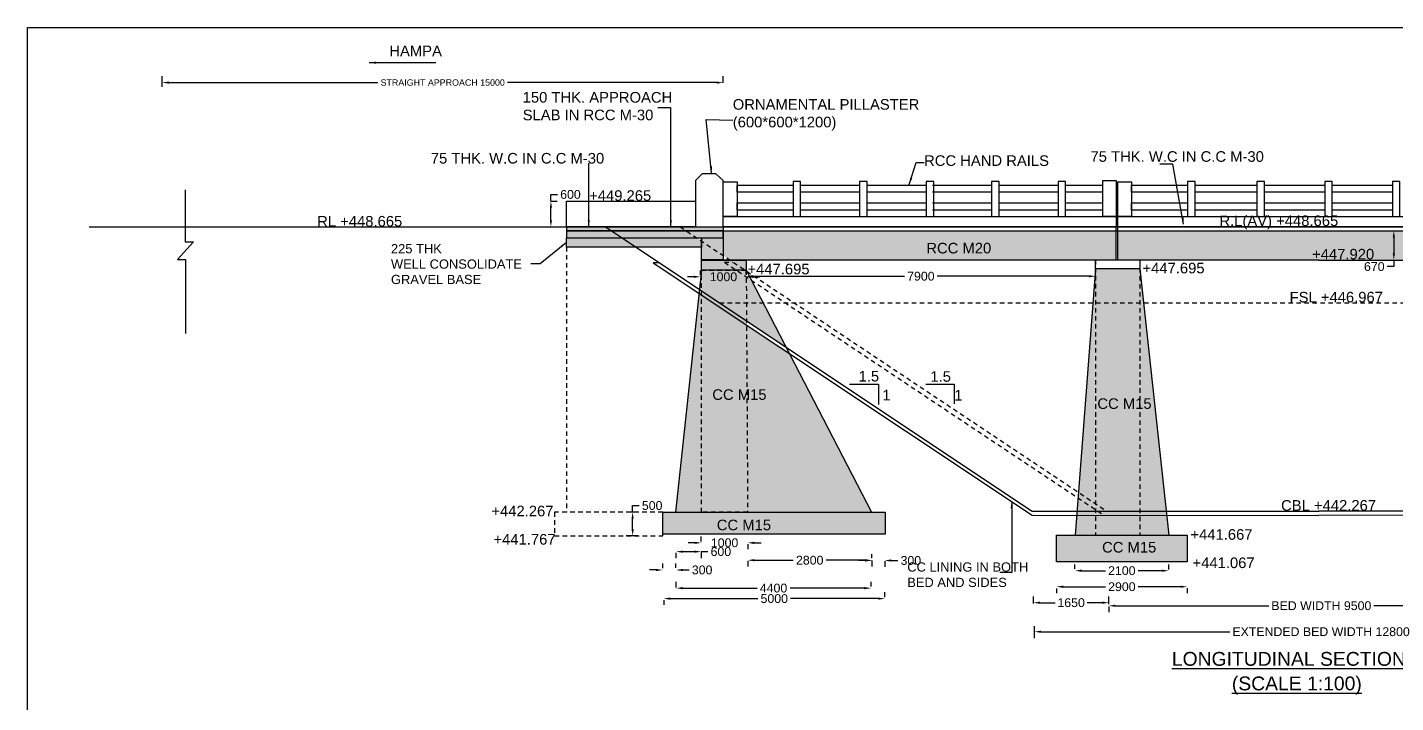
# Model space of a CAD drawing. Header units: inches. Extents: x 326 to 450, y 282 to 479.
# Drawn here: x 325.6 to 364.37, y 337.73 to 356.85 of the extents above; entities that cross this region are included whole.
import ezdxf

# ---------------------------------------------------------------- set-up
doc = ezdxf.new("R2010")
doc.units = ezdxf.units.IN
doc.header["$MEASUREMENT"] = 0
doc.linetypes.add('HIDDEN', pattern=[9.525, 6.35, -3.175])
for name, color, linetype in [('DIMENSION', 7, 'Continuous'), ('DRAWING', 7, 'Continuous'), ('HATCH', 7, 'Continuous'), ('TEXT', 7, 'Continuous')]:
    doc.layers.add(name, color=color, linetype=linetype)
doc.styles.get("Standard").update_dxf_attribs({"font": 'arial.ttf'})
doc.dimstyles.get("Standard").update_dxf_attribs({"dimtxt": 0.18, "dimasz": 0.1875, "dimexe": 0.18, "dimexo": 0.0625, "dimgap": 0.09, "dimtad": 0, "dimtih": 1, "dimtoh": 1, "dimdec": 4, "dimzin": 0, "dimdsep": 46, "dimtxsty": 'Standard', "dimcen": 0.09, "dimadec": 0, "dimazin": 0, "dimtfac": 1, "dimtdec": 4, "dimtofl": 0, "dimtmove": 0, "dimatfit": 3, "dimfxl": 1, "dimtolj": 1, "dimtzin": 0, "dimarcsym": 0})

# ---------------------------------------------------------------- blocks, each defined once
blk = doc.blocks.new('*D93')
at = {"layer": 'Defpoints', "color": 0, "ltscale": 0.02, "transparency": 16777216}
for p in [(329.417, 355.287), (345.314, 355.221), (329.417, 355.107)]:
    blk.add_point(p, dxfattribs=at)
at = {"layer": 'DIMENSION', "color": 0, "lineweight": -2, "ltscale": 0.02, "transparency": 16777216}
for p, q in [((329.417, 355.17), (329.417, 355.467)), ((329.605, 355.287), (335.526, 355.287)), ((345.126, 355.287), (339.204, 355.287)), ((345.314, 355.284), (345.314, 355.467))]:
    blk.add_line(p, q, dxfattribs=at)
at = {"layer": 'DIMENSION', "color": 0, "ltscale": 0.02, "transparency": 16777216}
for points in [[(329.605, 355.318), (329.605, 355.255), (329.417, 355.287)], [(345.126, 355.318), (345.126, 355.255), (345.314, 355.287)]]:
    blk.add_solid(points, dxfattribs=at)
at = {"layer": 'DIMENSION', "color": 0, "ltscale": 0.02, "transparency": 16777216, "insert": (337.365, 355.287), "char_height": 0.18, "attachment_point": 5}
blk.add_mtext('\\A1;STRAIGHT APPROACH 15000', dxfattribs=at)
blk = doc.blocks.new('*D95')
at = {"layer": 'Defpoints', "color": 0, "ltscale": 0.02, "transparency": 16777216}
for p in [(340.37, 351.931), (340.431, 351.931), (340.362, 351.202)]:
    blk.add_point(p, dxfattribs=at)
at = {"layer": 'DIMENSION', "color": 0, "lineweight": -2, "ltscale": 0.02, "transparency": 16777216}
for p, q in [((340.431, 351.931), (340.431, 352.119)), ((340.431, 352.119), (340.618, 352.119)), ((340.431, 351.389), (340.431, 351.744)), ((340.433, 351.931), (340.611, 351.931)), ((340.424, 351.202), (340.611, 351.202))]:
    blk.add_line(p, q, dxfattribs=at)
at = {"layer": 'DIMENSION', "color": 0, "ltscale": 0.02, "transparency": 16777216}
for points in [[(340.4, 351.744), (340.462, 351.744), (340.431, 351.931)], [(340.4, 351.389), (340.462, 351.389), (340.431, 351.202)]]:
    blk.add_solid(points, dxfattribs=at)
at = {"layer": 'DIMENSION', "color": 0, "ltscale": 0.02, "transparency": 16777216, "insert": (340.985, 352.119), "char_height": 0.25, "attachment_point": 5}
blk.add_mtext('\\A1;600', dxfattribs=at)
blk = doc.blocks.new('*D96')
at = {"layer": 'Defpoints', "color": 0, "ltscale": 0.02, "transparency": 16777216}
for p in [(344.673, 349.785), (345.966, 349.787), (345.966, 349.787)]:
    blk.add_point(p, dxfattribs=at)
at = {"layer": 'DIMENSION', "color": 0, "lineweight": -2, "ltscale": 0.02, "transparency": 16777216}
for p, q in [((344.486, 349.787), (344.298, 349.787)), ((344.673, 349.847), (344.673, 349.967)), ((345.966, 349.85), (345.966, 349.967)), ((346.153, 349.787), (346.341, 349.787))]:
    blk.add_line(p, q, dxfattribs=at)
at = {"layer": 'DIMENSION', "color": 0, "ltscale": 0.02, "transparency": 16777216}
for points in [[(344.486, 349.818), (344.486, 349.756), (344.673, 349.787)], [(346.153, 349.818), (346.153, 349.756), (345.966, 349.787)]]:
    blk.add_solid(points, dxfattribs=at)
at = {"layer": 'DIMENSION', "color": 0, "ltscale": 0.02, "transparency": 16777216, "insert": (345.32, 349.787), "char_height": 0.25, "attachment_point": 5}
blk.add_mtext('\\A1;1000', dxfattribs=at)
blk = doc.blocks.new('*D97')
at = {"layer": 'Defpoints', "color": 0, "ltscale": 0.02, "transparency": 16777216}
for p in [(345.966, 349.787), (355.863, 349.803), (355.863, 349.787)]:
    blk.add_point(p, dxfattribs=at)
at = {"layer": 'DIMENSION', "color": 0, "lineweight": -2, "ltscale": 0.02, "transparency": 16777216}
for p, q in [((345.966, 349.85), (345.966, 349.983)), ((346.153, 349.803), (350.452, 349.803)), ((355.675, 349.803), (351.376, 349.803)), ((355.863, 349.85), (355.863, 349.983))]:
    blk.add_line(p, q, dxfattribs=at)
at = {"layer": 'DIMENSION', "color": 0, "ltscale": 0.02, "transparency": 16777216}
for points in [[(346.153, 349.834), (346.153, 349.772), (345.966, 349.803)], [(355.675, 349.834), (355.675, 349.772), (355.863, 349.803)]]:
    blk.add_solid(points, dxfattribs=at)
at = {"layer": 'DIMENSION', "color": 0, "ltscale": 0.02, "transparency": 16777216, "insert": (350.914, 349.803), "char_height": 0.25, "attachment_point": 5}
blk.add_mtext('\\A1;7900', dxfattribs=at)
blk = doc.blocks.new('*D98')
at = {"layer": 'Defpoints', "color": 0, "ltscale": 0.02, "transparency": 16777216}
for p in [(364.295, 351.092), (364.295, 350.262), (364.315, 350.262)]:
    blk.add_point(p, dxfattribs=at)
at = {"layer": 'DIMENSION', "color": 0, "lineweight": -2, "ltscale": 0.02, "transparency": 16777216}
for p, q in [((364.315, 350.904), (364.315, 350.45)), ((364.357, 351.092), (364.495, 351.092)), ((364.315, 350.262), (364.315, 350.075)), ((364.357, 350.262), (364.495, 350.262)), ((364.315, 350.075), (364.127, 350.075))]:
    blk.add_line(p, q, dxfattribs=at)
at = {"layer": 'DIMENSION', "color": 0, "ltscale": 0.02, "transparency": 16777216}
for points in [[(364.284, 350.904), (364.346, 350.904), (364.315, 351.092)], [(364.284, 350.45), (364.346, 350.45), (364.315, 350.262)]]:
    blk.add_solid(points, dxfattribs=at)
at = {"layer": 'DIMENSION', "color": 0, "ltscale": 0.02, "transparency": 16777216, "insert": (363.761, 350.075), "char_height": 0.25, "attachment_point": 5}
blk.add_mtext('\\A1;670', dxfattribs=at)
blk = doc.blocks.new('*D103')
at = {"layer": 'Defpoints', "color": 0, "ltscale": 0.02, "transparency": 16777216}
for p in [(342.747, 343.122), (342.958, 343.122), (342.958, 342.456)]:
    blk.add_point(p, dxfattribs=at)
at = {"layer": 'DIMENSION', "color": 0, "lineweight": -2, "ltscale": 0.02, "transparency": 16777216}
for p, q in [((342.895, 343.122), (342.567, 343.122)), ((342.747, 343.122), (342.747, 343.309)), ((342.747, 343.309), (342.934, 343.309)), ((342.747, 342.644), (342.747, 342.934)), ((342.895, 342.456), (342.567, 342.456))]:
    blk.add_line(p, q, dxfattribs=at)
at = {"layer": 'DIMENSION', "color": 0, "ltscale": 0.02, "transparency": 16777216}
for points in [[(342.715, 342.934), (342.778, 342.934), (342.747, 343.122)], [(342.715, 342.644), (342.778, 342.644), (342.747, 342.456)]]:
    blk.add_solid(points, dxfattribs=at)
at = {"layer": 'DIMENSION', "color": 0, "ltscale": 0.02, "transparency": 16777216, "insert": (343.3, 343.309), "char_height": 0.25, "attachment_point": 5}
blk.add_mtext('\\A1;500', dxfattribs=at)
blk = doc.blocks.new('*D104')
at = {"layer": 'Defpoints', "color": 0, "ltscale": 0.02, "transparency": 16777216}
for p in [(344.693, 342.23), (346.01, 342.277), (346.01, 342.254)]:
    blk.add_point(p, dxfattribs=at)
at = {"layer": 'DIMENSION', "color": 0, "lineweight": -2, "ltscale": 0.02, "transparency": 16777216}
for p, q in [((344.693, 342.293), (344.693, 342.434)), ((344.506, 342.254), (344.318, 342.254)), ((346.01, 342.214), (346.01, 342.074)), ((346.197, 342.254), (346.385, 342.254))]:
    blk.add_line(p, q, dxfattribs=at)
at = {"layer": 'DIMENSION', "color": 0, "ltscale": 0.02, "transparency": 16777216}
for points in [[(344.506, 342.285), (344.506, 342.222), (344.693, 342.254)], [(346.197, 342.285), (346.197, 342.222), (346.01, 342.254)]]:
    blk.add_solid(points, dxfattribs=at)
at = {"layer": 'DIMENSION', "color": 0, "ltscale": 0.02, "transparency": 16777216, "insert": (345.352, 342.254), "char_height": 0.25, "attachment_point": 5}
blk.add_mtext('\\A1;1000', dxfattribs=at)
blk = doc.blocks.new('*D105')
at = {"layer": 'Defpoints', "color": 0, "ltscale": 0.02, "transparency": 16777216}
for p in [(343.974, 342.035), (344.693, 342.043), (344.693, 342.004)]:
    blk.add_point(p, dxfattribs=at)
at = {"layer": 'DIMENSION', "color": 0, "lineweight": -2, "ltscale": 0.02, "transparency": 16777216}
for p, q in [((343.974, 341.973), (343.974, 341.824)), ((344.162, 342.004), (344.506, 342.004)), ((344.693, 342.004), (344.881, 342.004)), ((344.693, 341.98), (344.693, 341.824))]:
    blk.add_line(p, q, dxfattribs=at)
at = {"layer": 'DIMENSION', "color": 0, "ltscale": 0.02, "transparency": 16777216}
for points in [[(344.162, 342.035), (344.162, 341.973), (343.974, 342.004)], [(344.506, 342.035), (344.506, 341.973), (344.693, 342.004)]]:
    blk.add_solid(points, dxfattribs=at)
at = {"layer": 'DIMENSION', "color": 0, "ltscale": 0.02, "transparency": 16777216, "insert": (345.247, 342.004), "char_height": 0.25, "attachment_point": 5}
blk.add_mtext('\\A1;600', dxfattribs=at)
blk = doc.blocks.new('*D106')
at = {"layer": 'Defpoints', "color": 0, "ltscale": 0.02, "transparency": 16777216}
for p in [(346.006, 341.792), (349.522, 341.816), (349.522, 341.761)]:
    blk.add_point(p, dxfattribs=at)
at = {"layer": 'DIMENSION', "color": 0, "lineweight": -2, "ltscale": 0.02, "transparency": 16777216}
for p, q in [((346.006, 341.73), (346.006, 341.581)), ((346.194, 341.761), (347.299, 341.761)), ((349.334, 341.761), (348.229, 341.761)), ((349.522, 341.753), (349.522, 341.581))]:
    blk.add_line(p, q, dxfattribs=at)
at = {"layer": 'DIMENSION', "color": 0, "ltscale": 0.02, "transparency": 16777216}
for points in [[(346.194, 341.792), (346.194, 341.73), (346.006, 341.761)], [(349.334, 341.792), (349.334, 341.73), (349.522, 341.761)]]:
    blk.add_solid(points, dxfattribs=at)
at = {"layer": 'DIMENSION', "color": 0, "ltscale": 0.02, "transparency": 16777216, "insert": (347.764, 341.761), "char_height": 0.25, "attachment_point": 5}
blk.add_mtext('\\A1;2800', dxfattribs=at)
blk = doc.blocks.new('*D107')
at = {"layer": 'Defpoints', "color": 0, "ltscale": 0.02, "transparency": 16777216}
for p in [(349.522, 341.753), (349.89, 341.8), (349.89, 341.753)]:
    blk.add_point(p, dxfattribs=at)
at = {"layer": 'DIMENSION', "color": 0, "lineweight": -2, "ltscale": 0.02, "transparency": 16777216}
for p, q in [((349.334, 341.753), (349.147, 341.753)), ((349.522, 341.816), (349.522, 341.933)), ((349.89, 341.738), (349.89, 341.573)), ((350.077, 341.753), (350.265, 341.753))]:
    blk.add_line(p, q, dxfattribs=at)
at = {"layer": 'DIMENSION', "color": 0, "ltscale": 0.02, "transparency": 16777216}
for points in [[(349.334, 341.785), (349.334, 341.722), (349.522, 341.753)], [(350.077, 341.785), (350.077, 341.722), (349.89, 341.753)]]:
    blk.add_solid(points, dxfattribs=at)
at = {"layer": 'DIMENSION', "color": 0, "ltscale": 0.02, "transparency": 16777216, "insert": (350.63, 341.753), "char_height": 0.25, "attachment_point": 5}
blk.add_mtext('\\A1;300', dxfattribs=at)
blk = doc.blocks.new('*D108')
at = {"layer": 'Defpoints', "color": 0, "ltscale": 0.02, "transparency": 16777216}
for p in [(343.598, 341.478), (343.974, 341.485), (343.974, 341.485)]:
    blk.add_point(p, dxfattribs=at)
at = {"layer": 'DIMENSION', "color": 0, "lineweight": -2, "ltscale": 0.02, "transparency": 16777216}
for p, q in [((343.598, 341.541), (343.598, 341.665)), ((343.974, 341.547), (343.974, 341.665)), ((343.41, 341.485), (343.223, 341.485)), ((344.162, 341.485), (344.349, 341.485))]:
    blk.add_line(p, q, dxfattribs=at)
at = {"layer": 'DIMENSION', "color": 0, "ltscale": 0.02, "transparency": 16777216}
for points in [[(343.41, 341.516), (343.41, 341.453), (343.598, 341.485)], [(344.162, 341.516), (344.162, 341.453), (343.974, 341.485)]]:
    blk.add_solid(points, dxfattribs=at)
at = {"layer": 'DIMENSION', "color": 0, "ltscale": 0.02, "transparency": 16777216, "insert": (344.715, 341.485), "char_height": 0.25, "attachment_point": 5}
blk.add_mtext('\\A1;300', dxfattribs=at)
blk = doc.blocks.new('*D109')
at = {"layer": 'Defpoints', "color": 0, "ltscale": 0.02, "transparency": 16777216}
for p in [(343.977, 340.923), (349.502, 340.971), (349.502, 340.95)]:
    blk.add_point(p, dxfattribs=at)
at = {"layer": 'DIMENSION', "color": 0, "lineweight": -2, "ltscale": 0.02, "transparency": 16777216}
for p, q in [((343.977, 340.985), (343.977, 341.151)), ((344.164, 340.971), (346.271, 340.971)), ((349.314, 340.971), (347.207, 340.971)), ((349.502, 341.013), (349.502, 341.151))]:
    blk.add_line(p, q, dxfattribs=at)
at = {"layer": 'DIMENSION', "color": 0, "ltscale": 0.02, "transparency": 16777216}
for points in [[(344.164, 341.002), (344.164, 340.939), (343.977, 340.971)], [(349.314, 341.002), (349.314, 340.939), (349.502, 340.971)]]:
    blk.add_solid(points, dxfattribs=at)
at = {"layer": 'DIMENSION', "color": 0, "ltscale": 0.02, "transparency": 16777216, "insert": (346.739, 340.971), "char_height": 0.25, "attachment_point": 5}
blk.add_mtext('\\A1;4400', dxfattribs=at)
blk = doc.blocks.new('*D110')
at = {"layer": 'Defpoints', "color": 0, "ltscale": 0.02, "transparency": 16777216}
for p in [(343.626, 340.688), (349.894, 340.674), (349.894, 340.654)]:
    blk.add_point(p, dxfattribs=at)
at = {"layer": 'DIMENSION', "color": 0, "lineweight": -2, "ltscale": 0.02, "transparency": 16777216}
for p, q in [((349.894, 340.716), (349.894, 340.854)), ((343.626, 340.626), (343.626, 340.494)), ((343.814, 340.674), (346.297, 340.674)), ((349.707, 340.674), (347.223, 340.674))]:
    blk.add_line(p, q, dxfattribs=at)
at = {"layer": 'DIMENSION', "color": 0, "ltscale": 0.02, "transparency": 16777216}
for points in [[(343.814, 340.706), (343.814, 340.643), (343.626, 340.674)], [(349.707, 340.706), (349.707, 340.643), (349.894, 340.674)]]:
    blk.add_solid(points, dxfattribs=at)
at = {"layer": 'DIMENSION', "color": 0, "ltscale": 0.02, "transparency": 16777216, "insert": (346.76, 340.674), "char_height": 0.25, "attachment_point": 5}
blk.add_mtext('\\A1;5000', dxfattribs=at)
blk = doc.blocks.new('*D111')
at = {"layer": 'Defpoints', "color": 0, "ltscale": 0.02, "transparency": 16777216}
for p in [(355.279, 341.458), (357.936, 341.464), (357.936, 341.437)]:
    blk.add_point(p, dxfattribs=at)
at = {"layer": 'DIMENSION', "color": 0, "lineweight": -2, "ltscale": 0.02, "transparency": 16777216}
for p, q in [((355.279, 341.52), (355.279, 341.644)), ((357.936, 341.5), (357.936, 341.644)), ((355.467, 341.464), (356.143, 341.464)), ((357.748, 341.464), (357.073, 341.464))]:
    blk.add_line(p, q, dxfattribs=at)
at = {"layer": 'DIMENSION', "color": 0, "ltscale": 0.02, "transparency": 16777216}
for points in [[(355.467, 341.496), (355.467, 341.433), (355.279, 341.464)], [(357.748, 341.496), (357.748, 341.433), (357.936, 341.464)]]:
    blk.add_solid(points, dxfattribs=at)
at = {"layer": 'DIMENSION', "color": 0, "ltscale": 0.02, "transparency": 16777216, "insert": (356.608, 341.464), "char_height": 0.25, "attachment_point": 5}
blk.add_mtext('\\A1;2100', dxfattribs=at)
blk = doc.blocks.new('*D112')
at = {"layer": 'Defpoints', "color": 0, "ltscale": 0.02, "transparency": 16777216}
for p in [(354.759, 341.023), (358.459, 341.03), (358.459, 341.01)]:
    blk.add_point(p, dxfattribs=at)
at = {"layer": 'DIMENSION', "color": 0, "lineweight": -2, "ltscale": 0.02, "transparency": 16777216}
for p, q in [((354.759, 340.961), (354.759, 340.83)), ((354.947, 341.01), (356.144, 341.01)), ((358.271, 341.01), (357.074, 341.01)), ((358.459, 340.968), (358.459, 340.83))]:
    blk.add_line(p, q, dxfattribs=at)
at = {"layer": 'DIMENSION', "color": 0, "ltscale": 0.02, "transparency": 16777216}
for points in [[(354.947, 341.041), (354.947, 340.979), (354.759, 341.01)], [(358.271, 341.041), (358.271, 340.979), (358.459, 341.01)]]:
    blk.add_solid(points, dxfattribs=at)
at = {"layer": 'DIMENSION', "color": 0, "ltscale": 0.02, "transparency": 16777216, "insert": (356.609, 341.01), "char_height": 0.25, "attachment_point": 5}
blk.add_mtext('\\A1;2900', dxfattribs=at)
blk = doc.blocks.new('*D113')
at = {"layer": 'Defpoints', "color": 0, "ltscale": 0.02, "transparency": 16777216}
for p in [(354.101, 340.475), (356.241, 340.558), (356.241, 340.452)]:
    blk.add_point(p, dxfattribs=at)
at = {"layer": 'DIMENSION', "color": 0, "lineweight": -2, "ltscale": 0.02, "transparency": 16777216}
for p, q in [((354.101, 340.537), (354.101, 340.738)), ((354.288, 340.558), (354.72, 340.558)), ((356.053, 340.558), (355.622, 340.558)), ((356.241, 340.514), (356.241, 340.738))]:
    blk.add_line(p, q, dxfattribs=at)
at = {"layer": 'DIMENSION', "color": 0, "ltscale": 0.02, "transparency": 16777216}
for points in [[(354.288, 340.59), (354.288, 340.527), (354.101, 340.558)], [(356.053, 340.59), (356.053, 340.527), (356.241, 340.558)]]:
    blk.add_solid(points, dxfattribs=at)
at = {"layer": 'DIMENSION', "color": 0, "ltscale": 0.02, "transparency": 16777216, "insert": (355.171, 340.558), "char_height": 0.25, "attachment_point": 5}
blk.add_mtext('\\A1;1650', dxfattribs=at)
blk = doc.blocks.new('*D120')
at = {"layer": 'Defpoints', "color": 0, "ltscale": 0.02, "transparency": 16777216}
for p in [(356.241, 340.514), (368.281, 340.472), (368.281, 340.459)]:
    blk.add_point(p, dxfattribs=at)
at = {"layer": 'DIMENSION', "color": 0, "lineweight": -2, "ltscale": 0.02, "transparency": 16777216}
for p, q in [((356.241, 340.452), (356.241, 340.292)), ((356.428, 340.472), (360.775, 340.472)), ((368.093, 340.472), (363.746, 340.472)), ((368.281, 340.521), (368.281, 340.652))]:
    blk.add_line(p, q, dxfattribs=at)
at = {"layer": 'DIMENSION', "color": 0, "ltscale": 0.02, "transparency": 16777216}
for points in [[(356.428, 340.504), (356.428, 340.441), (356.241, 340.472)], [(368.093, 340.504), (368.093, 340.441), (368.281, 340.472)]]:
    blk.add_solid(points, dxfattribs=at)
at = {"layer": 'DIMENSION', "color": 0, "ltscale": 0.02, "transparency": 16777216, "insert": (362.261, 340.472), "char_height": 0.25, "attachment_point": 5}
blk.add_mtext('\\A1;BED WIDTH 9500', dxfattribs=at)
blk = doc.blocks.new('*D121')
at = {"layer": 'Defpoints', "color": 0, "ltscale": 0.02, "transparency": 16777216}
for p in [(354.128, 339.954), (370.38, 339.974), (370.38, 339.736)]:
    blk.add_point(p, dxfattribs=at)
at = {"layer": 'DIMENSION', "color": 0, "lineweight": -2, "ltscale": 0.02, "transparency": 16777216}
for p, q in [((354.128, 339.891), (354.128, 339.556)), ((354.315, 339.736), (359.673, 339.736)), ((370.193, 339.736), (364.835, 339.736)), ((370.38, 339.911), (370.38, 339.556))]:
    blk.add_line(p, q, dxfattribs=at)
at = {"layer": 'DIMENSION', "color": 0, "ltscale": 0.02, "transparency": 16777216}
for points in [[(354.315, 339.767), (354.315, 339.705), (354.128, 339.736)], [(370.193, 339.767), (370.193, 339.705), (370.38, 339.736)]]:
    blk.add_solid(points, dxfattribs=at)
at = {"layer": 'DIMENSION', "color": 0, "ltscale": 0.02, "transparency": 16777216, "insert": (362.254, 339.736), "char_height": 0.25, "attachment_point": 5}
blk.add_mtext('\\A1;EXTENDED BED WIDTH 12800', dxfattribs=at)

msp = doc.modelspace()

# ---------------------------------------------------------------- hatches: boundary and pattern name
at = {"layer": 'HATCH', "ltscale": 0.02}
h = msp.add_hatch(dxfattribs=at)
h.set_pattern_fill('AR-CONC', color=0, scale=0.05, style=0)
h.set_pattern_definition([(50, (0, 0), (0.35863009, -0.03137607), [0.0375, -0.4125]), (355, (0, 0), (-0.06937567, 0.37609607), [0.03, -0.33]), (100.4514, (0.0299, -0.0026), (0.2892547, 0.34471977), [0.0318701, -0.35057106]), (46.1842, (0, 0.1), (0.53362052, -0.0827595), [0.05625, -0.61875]), (96.6356, (0.04447, 0.0931), (0.46733135, 0.48705894), [0.04780514, -0.5258565]), (351.1842, (0, 0.1), (0.467331, 0.4870593), [0.045, -0.495]), (21, (0.05, 0.075), (0.29845353, -0.20130945), [0.0375, -0.4125]), (326, (0.05, 0.075), (0.12165767, 0.36257502), [0.03, -0.33]), (71.4514, (0.07487, 0.05822), (0.42011131, 0.16126525), [0.0318701, -0.35057106]), (37.5, (0, 0), (0.006079928, 0.166446927), [0, -0.326, 0, -0.335, 0, -0.33125]), (7.5, (0, 0), (0.13153477, 0.197205856), [0, -0.191, 0, -0.3185, 0, -0.12625]), (327.5, (-0.1115, 0), (0.266911218, -0.011277436), [0, -0.125, 0, -0.39, 0, -0.5175]), (317.5, (-0.1615, 0), (0.29159308, 0.05005249), [0, -0.1625, 0, -0.259, 0, -0.3675])])
h.paths.add_polyline_path([(344.25411, 351.09187), (342.1471, 351.09187), (342.44554, 350.89308), (344.55266, 350.89308)])
h.paths.add_polyline_path([(344.08897, 351.20183), (341.98202, 351.20183), (342.1471, 351.09187), (344.25411, 351.09187)])
h.paths.add_polyline_path([(345.31379, 351.20183), (344.53193, 351.20183), (344.08897, 351.20183), (344.25411, 351.09187), (345.31379, 351.09187)])
h.paths.add_polyline_path([(345.31379, 351.09187), (344.25411, 351.09187), (344.55266, 350.89308), (344.69342, 350.89308), (345.31379, 350.89308)])
h.paths.add_polyline_path([(342.1471, 351.09187), (340.86861, 351.09187), (340.86861, 350.89308), (342.44554, 350.89308)])
h.paths.add_polyline_path([(341.98202, 351.20183), (340.86788, 351.20183), (340.86788, 351.09187), (342.1471, 351.09187)])
h.paths.add_polyline_path([(344.69342, 350.79935), (344.69342, 350.26502), (345.31501, 350.26502), (345.31501, 350.38546)])
h.paths.add_polyline_path([(345.31501, 350.89308), (344.69342, 350.89308), (344.69342, 350.79935), (345.31501, 350.38546)])
h.paths.add_polyline_path([(345.34896, 350.19799), (345.58702, 350.20433), (345.49994, 350.26232), (344.69342, 350.26232), (344.69342, 349.97218), (345.68809, 349.97218)])
h.paths.add_polyline_path([(345.58702, 350.20433), (345.34896, 350.19799), (345.68809, 349.97218), (345.93568, 349.97218)])
h.paths.add_polyline_path([(345.96476, 350.26232), (345.49994, 350.26232), (345.93568, 349.97218), (345.96476, 349.97218)])
h.paths.add_polyline_path([(356.44678, 351.09187), (345.31501, 351.09187), (345.31501, 350.38546), (345.49588, 350.26502), (356.44678, 350.26502)])
h.paths.add_polyline_path([(362.18821, 351.09187), (356.49013, 351.09187), (356.49013, 350.26502), (357.11912, 350.26502), (357.11912, 350.26232), (362.18809, 350.26232)])
h.paths.add_polyline_path([(357.11912, 350.00923), (355.86281, 350.00923), (355.86281, 343.36206), (356.17639, 343.15326), (357.11912, 343.15312)])
h.paths.add_polyline_path([(355.86281, 350.00923), (355.38072, 343.68307), (355.86281, 343.36206)])
h.paths.add_polyline_path([(357.11912, 350.00923), (357.11912, 343.15312), (357.86471, 343.15301)])
h.paths.add_polyline_path([(355.36876, 343.52617), (355.34035, 343.15339), (355.86281, 343.15331), (355.86281, 343.1972)])
h.paths.add_polyline_path([(355.38072, 343.68307), (355.36876, 343.52617), (355.86281, 343.1972), (355.86281, 343.36206)])
h.paths.add_polyline_path([(355.86281, 343.36206), (355.86281, 343.1972), (355.92874, 343.1533), (356.17639, 343.15326)], flags=17)
h.paths.add_polyline_path([(355.86281, 343.15331), (355.34035, 343.15339), (355.33114, 343.03247), (355.86281, 343.03239)])
h.paths.add_polyline_path([(355.92874, 343.1533), (355.86281, 343.15331), (355.86281, 343.03239), (356.11038, 343.03235)])
h.paths.add_polyline_path([(357.11912, 343.15312), (355.92874, 343.1533), (356.11038, 343.03235), (357.11912, 343.0322)])
h.paths.add_polyline_path([(357.86471, 343.15301), (357.11912, 343.15312), (357.11912, 343.0322), (357.87786, 343.03209)])
h.paths.add_polyline_path([(355.86281, 343.03239), (355.33114, 343.03247), (355.28807, 342.46736), (355.86281, 342.46736)])
h.paths.add_polyline_path([(357.11912, 343.0322), (355.86281, 343.03239), (355.86281, 342.46736), (357.11912, 342.46736)])
h.paths.add_polyline_path([(357.87786, 343.03209), (357.11912, 343.0322), (357.11912, 342.46736), (357.93927, 342.46736)])
h.paths.add_polyline_path([(349.90511, 343.12157), (343.60127, 343.12157), (343.60127, 342.50111), (349.90511, 342.50111)])
h.paths.add_polyline_path([(358.45852, 342.46736), (354.75941, 342.46736), (354.75941, 341.72033), (358.45852, 341.72033)])
h.paths.add_polyline_path([(344.69342, 349.27483), (344.62355, 349.32137), (343.95795, 343.12157), (344.69342, 343.12157)])
h.paths.add_polyline_path([(347.18847, 347.61287), (345.97383, 348.42195), (346.00483, 343.12157), (349.518, 343.12157)])
h.paths.add_polyline_path([(345.97383, 348.42195), (344.69342, 349.27483), (344.69342, 343.12157), (346.00483, 343.12157)])
h.paths.add_polyline_path([(344.69342, 349.39576), (344.69342, 349.27483), (345.97383, 348.42195), (345.97312, 348.54335)])
h.paths.add_polyline_path([(346.11073, 349.69075), (345.96584, 349.78723), (345.97312, 348.54335), (347.09264, 347.79764)])
h.paths.add_polyline_path([(345.96584, 349.78723), (345.68809, 349.97218), (344.69342, 349.97218), (344.69342, 349.39576), (345.97312, 348.54335)])
h.paths.add_polyline_path([(344.69342, 349.97218), (344.63567, 349.43423), (344.69342, 349.39576)])
h.paths.add_polyline_path([(345.96488, 349.95274), (345.93568, 349.97218), (345.68809, 349.97218), (345.96584, 349.78723)], flags=17)
h.paths.add_polyline_path([(355.83943, 346.42037), (357.48881, 346.42172), (357.48919, 345.96128), (355.83981, 345.95993)], flags=9)
h.paths.add_polyline_path([(345.0568, 342.98416), (346.70618, 342.98551), (346.70656, 342.52507), (345.05718, 342.52372)], flags=24)
h.paths.add_polyline_path([(355.97248, 342.353), (357.62187, 342.35435), (357.62225, 341.89391), (355.97286, 341.89256)], flags=24)
h.paths.add_polyline_path([(344.92842, 346.67644), (346.5778, 346.67779), (346.57818, 346.21735), (344.9288, 346.216)], flags=9)
h = msp.add_hatch(dxfattribs=at)
h.set_pattern_fill('AR-SAND', color=0, scale=0.02, style=0)
h.set_pattern_definition([(37.5, (0, 0), (-0.0012598672, 0.0385364754), [0, -0.0304, 0, -0.034, 0, -0.0325]), (7.5, (0, 0), (0.035395534, 0.0564429213), [0, -0.0164, 0, -0.0274, 0, -0.0105]), (327.5, (-0.0246, 0), (0.0622828372, 0.000113181), [0, -0.01, 0, -0.036, 0, -0.047]), (317.5, (-0.0246, 0), (0.060122532, 0.0175535113), [0, -0.005, 0, -0.0236, 0, -0.027])])
h.paths.add_polyline_path([(342.44554, 350.89308), (340.86861, 350.89308), (340.86861, 350.63078), (342.83933, 350.63078)])
h.paths.add_polyline_path([(344.69342, 350.79935), (344.55266, 350.89308), (342.44554, 350.89308), (342.83933, 350.63078), (344.69342, 350.63078)])
h = msp.add_hatch(dxfattribs=at)
h.set_pattern_fill('AR-CONC', color=0, scale=0.05, style=0)
h.set_pattern_definition([(130, (724.37403, 0), (-0.35863009, -0.03137607), [0.0375, -0.4125]), (185, (724.37403, 0), (0.06937567, 0.37609607), [0.03, -0.33]), (79.5486, (724.34415, -0.0026), (-0.2892547, 0.34471977), [0.0318701, -0.35057106]), (133.8158, (724.37403, 0.1), (-0.53362052, -0.0827595), [0.05625, -0.61875]), (83.3644, (724.32956, 0.0931), (-0.46733135, 0.48705894), [0.04780514, -0.5258565]), (188.8158, (724.37403, 0.1), (-0.467331, 0.4870593), [0.045, -0.495]), (159, (724.32403, 0.075), (-0.29845353, -0.20130945), [0.0375, -0.4125]), (214, (724.32403, 0.075), (-0.12165767, 0.36257502), [0.03, -0.33]), (108.5486, (724.29916, 0.05822), (-0.42011131, 0.16126525), [0.0318701, -0.35057106]), (142.5, (724.37403, 0), (-0.006079928, 0.166446927), [0, -0.326, 0, -0.335, 0, -0.33125]), (172.5, (724.37403, 0), (-0.13153477, 0.197205856), [0, -0.191, 0, -0.3185, 0, -0.12625]), (212.5, (724.48553, 0), (-0.266911218, -0.011277436), [0, -0.125, 0, -0.39, 0, -0.5175]), (222.5, (724.53553, 0), (-0.29159308, 0.05005249), [0, -0.1625, 0, -0.259, 0, -0.3675])])
h.paths.add_polyline_path([(380.11992, 351.09187), (382.22693, 351.09187), (381.92849, 350.89308), (379.82137, 350.89308)])
h.paths.add_polyline_path([(380.28506, 351.20183), (382.39201, 351.20183), (382.22693, 351.09187), (380.11992, 351.09187)])
h.paths.add_polyline_path([(379.06024, 351.20183), (379.8421, 351.20183), (380.28506, 351.20183), (380.11992, 351.09187), (379.06024, 351.09187)])
h.paths.add_polyline_path([(379.06024, 351.09187), (380.11992, 351.09187), (379.82137, 350.89308), (379.68061, 350.89308), (379.06024, 350.89308)])
h.paths.add_polyline_path([(382.22693, 351.09187), (383.50542, 351.09187), (383.50542, 350.89308), (381.92849, 350.89308)])
h.paths.add_polyline_path([(382.39201, 351.20183), (383.50615, 351.20183), (383.50615, 351.09187), (382.22693, 351.09187)])
h.paths.add_polyline_path([(379.68061, 350.79935), (379.68061, 350.26502), (379.05902, 350.26502), (379.05902, 350.38546)])
h.paths.add_polyline_path([(379.05902, 350.89308), (379.68061, 350.89308), (379.68061, 350.79935), (379.05902, 350.38546)])
h.paths.add_polyline_path([(379.02507, 350.19799), (378.78701, 350.20433), (378.8741, 350.26232), (379.68061, 350.26232), (379.68061, 349.97218), (378.68594, 349.97218)])
h.paths.add_polyline_path([(378.78701, 350.20433), (379.02507, 350.19799), (378.68594, 349.97218), (378.43835, 349.97218)])
h.paths.add_polyline_path([(378.40927, 350.26232), (378.8741, 350.26232), (378.43835, 349.97218), (378.40927, 349.97218)])
h.paths.add_polyline_path([(367.92725, 351.09187), (379.05902, 351.09187), (379.05902, 350.38546), (378.87815, 350.26502), (367.92725, 350.26502)])
h.paths.add_polyline_path([(362.18582, 351.09187), (367.8839, 351.09187), (367.8839, 350.26502), (367.25491, 350.26502), (367.25491, 350.26232), (362.18594, 350.26232)])
h.paths.add_polyline_path([(367.25491, 350.00923), (368.51122, 350.00923), (368.51122, 343.36206), (368.19765, 343.15326), (367.25491, 343.15312)])
h.paths.add_polyline_path([(368.51122, 350.00923), (368.99331, 343.68307), (368.51122, 343.36206)])
h.paths.add_polyline_path([(367.25491, 350.00923), (367.25491, 343.15312), (366.50933, 343.15301)])
h.paths.add_polyline_path([(369.00527, 343.52617), (369.03368, 343.15339), (368.51122, 343.15331), (368.51122, 343.1972)])
h.paths.add_polyline_path([(368.99331, 343.68307), (369.00527, 343.52617), (368.51122, 343.1972), (368.51122, 343.36206)])
h.paths.add_polyline_path([(368.51122, 343.36206), (368.51122, 343.1972), (368.4453, 343.1533), (368.19765, 343.15326)], flags=17)
h.paths.add_polyline_path([(368.51122, 343.15331), (369.03368, 343.15339), (369.04289, 343.03247), (368.51122, 343.03239)])
h.paths.add_polyline_path([(368.4453, 343.1533), (368.51122, 343.15331), (368.51122, 343.03239), (368.26366, 343.03235)])
h.paths.add_polyline_path([(367.25491, 343.15312), (368.4453, 343.1533), (368.26366, 343.03235), (367.25491, 343.0322)])
h.paths.add_polyline_path([(366.50933, 343.15301), (367.25491, 343.15312), (367.25491, 343.0322), (366.49618, 343.03209)])
h.paths.add_polyline_path([(368.51122, 343.03239), (369.04289, 343.03247), (369.08596, 342.46736), (368.51122, 342.46736)])
h.paths.add_polyline_path([(367.25491, 343.0322), (368.51122, 343.03239), (368.51122, 342.46736), (367.25491, 342.46736)])
h.paths.add_polyline_path([(366.49618, 343.03209), (367.25491, 343.0322), (367.25491, 342.46736), (366.43476, 342.46736)])
h.paths.add_polyline_path([(374.46893, 343.12157), (380.77276, 343.12157), (380.77276, 342.50111), (374.46893, 342.50111)])
h.paths.add_polyline_path([(365.91551, 342.46736), (369.61462, 342.46736), (369.61462, 341.72033), (365.91551, 341.72033)])
h.paths.add_polyline_path([(379.68061, 349.27483), (379.75048, 349.32137), (380.41608, 343.12157), (379.68061, 343.12157)])
h.paths.add_polyline_path([(377.18556, 347.61287), (378.4002, 348.42195), (378.3692, 343.12157), (374.85603, 343.12157)])
h.paths.add_polyline_path([(378.4002, 348.42195), (379.68061, 349.27483), (379.68061, 343.12157), (378.3692, 343.12157)])
h.paths.add_polyline_path([(379.68061, 349.39576), (379.68061, 349.27483), (378.4002, 348.42195), (378.40091, 348.54335)])
h.paths.add_polyline_path([(378.2633, 349.69075), (378.40819, 349.78723), (378.40091, 348.54335), (377.28139, 347.79764)])
h.paths.add_polyline_path([(378.40819, 349.78723), (378.68594, 349.97218), (379.68061, 349.97218), (379.68061, 349.39576), (378.40091, 348.54335)])
h.paths.add_polyline_path([(379.68061, 349.97218), (379.73836, 349.43423), (379.68061, 349.39576)])
h.paths.add_polyline_path([(378.40915, 349.95274), (378.43835, 349.97218), (378.68594, 349.97218), (378.40819, 349.78723)], flags=17)
h.paths.add_polyline_path([(368.5346, 346.42037), (366.88522, 346.42172), (366.88484, 345.96128), (368.53423, 345.95993)], flags=9)
h.paths.add_polyline_path([(379.31723, 342.98416), (377.66785, 342.98551), (377.66747, 342.52507), (379.31686, 342.52372)], flags=24)
h.paths.add_polyline_path([(368.40155, 342.353), (366.75216, 342.35435), (366.75178, 341.89391), (368.40117, 341.89256)], flags=24)
h.paths.add_polyline_path([(379.44561, 346.67644), (377.79623, 346.67779), (377.79585, 346.21735), (379.44524, 346.216)], flags=9)

# ---------------------------------------------------------------- linework, layer by layer
at = {"layer": 'DRAWING', "ltscale": 0.02}
for p, q in [((347.50316, 352.38219), (349.17923, 352.38219)), ((349.17923, 352.18254), (347.50316, 352.18254)), ((349.17923, 352.38219), (349.17923, 352.18254)), ((349.39169, 352.38219), (351.06776, 352.38219)), ((351.06776, 352.18254), (349.39169, 352.18254)), ((351.06776, 352.38219), (351.06776, 352.18254)), ((351.24055, 352.38219), (352.91662, 352.38219)), ((352.91662, 352.18254), (351.24055, 352.18254)), ((352.91662, 352.38219), (352.91662, 352.18254)), ((353.12597, 352.38219), (354.80204, 352.38219)), ((354.80204, 352.18254), (353.12597, 352.18254)), ((354.80204, 352.38219), (354.80204, 352.18254)), ((355.01451, 352.38219), (356.07166, 352.38219)), ((356.07166, 352.18254), (355.01451, 352.18254)), ((358.68106, 352.38219), (360.43465, 352.38219)), ((360.43465, 352.18254), (358.68106, 352.18254)), ((360.644, 352.38219), (362.35946, 352.38219)), ((362.35946, 352.18254), (360.644, 352.18254)), ((362.56881, 352.38219), (364.27677, 352.38219)), ((364.27677, 352.18254), (362.56881, 352.18254)), ((347.50316, 351.87742), (349.17923, 351.87742)), ((349.17923, 351.67777), (347.50316, 351.67777)), ((349.17923, 351.87742), (349.17923, 351.67777)), ((349.39169, 351.87742), (351.06776, 351.87742)), ((351.06776, 351.67777), (349.39169, 351.67777)), ((351.06776, 351.87742), (351.06776, 351.67777)), ((351.24055, 351.87742), (352.91662, 351.87742)), ((352.91662, 351.67777), (351.24055, 351.67777)), ((352.91662, 351.87742), (352.91662, 351.67777)), ((353.12597, 351.87742), (354.80204, 351.87742)), ((354.80204, 351.67777), (353.12597, 351.67777)), ((354.80204, 351.87742), (354.80204, 351.67777)), ((355.01451, 351.87742), (356.07166, 351.87742)), ((356.07166, 351.67777), (355.01451, 351.67777)), ((358.68106, 351.87742), (360.43465, 351.87742)), ((360.43465, 351.67777), (358.68106, 351.67777)), ((360.644, 351.87742), (362.35946, 351.87742)), ((362.35946, 351.67777), (360.644, 351.67777)), ((362.56881, 351.87742), (364.27677, 351.87742)), ((364.27677, 351.67777), (362.56881, 351.67777)), ((356.49013, 351.20183), (362.18809, 351.20183)), ((356.49013, 350.26232), (356.49013, 351.20183)), ((362.18809, 350.26232), (356.49013, 350.26232)), ((362.18594, 350.26232), (367.8839, 350.26232))]:
    msp.add_line(p, q, dxfattribs=at)
for points in [[(344.71245, 352.70556), (344.53193, 352.51759)], [(344.53193, 352.51759), (344.53193, 351.20183), (345.31379, 351.20183), (345.31379, 352.51015)], [(345.10633, 352.70556), (344.71245, 352.70556)], [(345.10633, 352.70556), (345.31379, 352.51015)], [(330.06695, 352.2536), (330.06695, 350.77913), (330.30618, 350.77913), (329.85003, 350.27489), (330.07774, 350.27489), (330.07774, 348.18555)], [(327.3492, 351.20183), (396.73362, 351.20183)], [(340.86788, 351.20183), (340.86788, 351.09187)], [(340.86788, 351.09187), (383.49518, 351.09187)], [(341.98202, 351.20183), (354.06465, 343.15358), (362.18703, 343.15237)], [(345.31379, 351.20183), (345.31379, 351.09187)], [(382.39201, 351.20183), (370.30939, 343.15358), (362.187, 343.15237)], [(343.32972, 350.1832), (354.06463, 343.03266), (362.18702, 343.03145)], [(343.51127, 350.1832), (343.32972, 350.1832)], [(381.04432, 350.1832), (370.3094, 343.03266), (362.18702, 343.03145)], [(344.69342, 349.97218), (343.95795, 343.12157)], [(345.96476, 349.97218), (349.518, 343.12157)], [(355.86281, 350.00923), (355.28807, 342.46736)], [(357.11912, 350.00923), (357.93927, 342.46736)], [(348.89147, 346.74935), (349.70978, 346.74935), (349.70978, 346.17105)], [(351.05046, 346.74236), (351.85508, 346.74236), (351.85508, 346.19372)]]:
    msp.add_lwpolyline(points, dxfattribs=at)
for points in [[(345.70745, 351.49097), (345.31379, 351.49097), (345.31379, 352.47269), (345.70745, 352.47269)], [(347.29069, 351.49097), (347.50316, 351.49097), (347.50316, 352.48488), (347.29069, 352.48488)], [(349.17923, 351.49097), (349.39169, 351.49097), (349.39169, 352.48488), (349.17923, 352.48488)], [(351.06776, 351.49097), (351.28023, 351.49097), (351.28023, 352.48488), (351.06776, 352.48488)], [(352.91662, 351.49097), (353.12909, 351.49097), (353.12909, 352.48488), (352.91662, 352.48488)], [(354.80204, 351.49097), (355.01451, 351.49097), (355.01451, 352.48488), (354.80204, 352.48488)], [(356.07166, 352.51343), (356.44678, 352.51343), (356.44678, 351.49097), (356.07166, 351.49097)], [(356.88379, 351.49097), (356.49013, 351.49097), (356.49013, 352.47269), (356.88379, 352.47269)], [(358.47171, 351.49097), (358.68418, 351.49097), (358.68418, 352.48488), (358.47171, 352.48488)], [(360.43465, 351.49097), (360.64711, 351.49097), (360.64711, 352.48488), (360.43465, 352.48488)], [(362.35946, 351.49097), (362.57193, 351.49097), (362.57193, 352.48488), (362.35946, 352.48488)], [(364.27677, 351.49097), (364.48924, 351.49097), (364.48924, 352.48488), (364.27677, 352.48488)], [(345.70745, 352.38219), (347.29069, 352.38219), (347.29069, 352.18254), (345.70745, 352.18254)], [(356.88379, 352.38219), (358.46704, 352.38219), (358.46704, 352.18254), (356.88379, 352.18254)], [(344.53193, 351.20183), (340.86788, 351.20183), (340.86788, 351.93129), (344.53193, 351.93129)], [(345.70745, 351.87742), (347.29069, 351.87742), (347.29069, 351.67777), (345.70745, 351.67777)], [(356.88379, 351.87742), (358.46704, 351.87742), (358.46704, 351.67777), (356.88379, 351.67777)], [(345.31379, 351.49097), (356.44678, 351.49097), (356.44678, 351.20183), (345.31379, 351.20183)], [(356.49013, 351.49097), (367.87321, 351.49097), (367.87321, 351.20183), (356.49013, 351.20183)], [(345.31379, 351.09187), (340.86861, 351.09187), (340.86861, 350.89308), (345.31379, 350.89308)], [(340.86861, 350.89308), (344.69342, 350.89308), (344.69342, 350.63078), (340.86861, 350.63078)], [(344.69342, 350.89308), (345.31501, 350.89308), (345.31501, 350.26502), (344.69342, 350.26502)], [(345.31501, 350.26502), (356.44678, 350.26502), (356.44678, 351.20183), (345.31501, 351.20183)], [(344.69342, 350.26232), (345.96476, 350.26232), (345.96476, 349.97218), (344.69342, 349.97218)], [(355.86281, 350.26502), (357.11912, 350.26502), (357.11912, 350.00923), (355.86281, 350.00923)], [(343.60127, 343.12157), (349.90511, 343.12157), (349.90511, 342.50111), (343.60127, 342.50111)], [(354.75941, 342.46736), (358.45852, 342.46736), (358.45852, 341.72033), (354.75941, 341.72033)]]:
    msp.add_lwpolyline(points, close=True, dxfattribs=at)
at = {"layer": 'DRAWING', "linetype": 'HIDDEN', "ltscale": 0.02}
for points in [[(344.08897, 351.20183), (356.17639, 343.15326)], [(340.86861, 350.63078), (340.86861, 343.12157)], [(345.34896, 350.19799), (345.58702, 350.20433)], [(345.34896, 350.19799), (356.1165, 343.02827)], [(355.86281, 350.26502), (355.86281, 342.46736)], [(357.11912, 350.26232), (357.11912, 342.46736)], [(345.20908, 349.05228), (379.15467, 349.04543)]]:
    msp.add_lwpolyline(points, dxfattribs=at)
for points in [[(344.69342, 349.97218), (345.96476, 349.97218), (346.00483, 343.12157), (344.69342, 343.12157)], [(343.60127, 343.12157), (340.53316, 343.12157), (340.53316, 342.45613), (343.60127, 342.45613)]]:
    msp.add_lwpolyline(points, close=True, dxfattribs=at)
at = {"layer": 'TEXT', "ltscale": 0.02}
msp.add_lwpolyline([(325.59584, 356.84996), (431.69822, 356.84996), (431.69822, 282.48208), (325.59584, 282.48208)], close=True, dxfattribs=at)

# ---------------------------------------------------------------- texts
at = {"layer": 'DIMENSION', "ltscale": 0.02}
msp.add_text('%%ULONGITUDINAL SECTION AT "A-A"', height=0.3919674, dxfattribs=at).set_placement((358.0251, 338.77194))
at = {"layer": 'TEXT'}
for s, height, p in [('1.5', 0.3, (349.14919, 346.82161)), ('1.5', 0.3, (351.18348, 346.81462)), ('1', 0.3, (349.82319, 346.28851)), ('1', 0.3, (351.85749, 346.28152)), ('+442.267', 0.3, (338.744, 343.00548)), ('+441.767', 0.3, (338.80331, 342.20394)), ('+441.667', 0.3, (358.55209, 342.34035)), ('+441.067', 0.3, (358.61139, 341.53881)), ('%%U(SCALE 1:100)', 0.3919674, (359.7259, 338.07663))]:
    msp.add_text(s, height=height, dxfattribs=at).set_placement(p)
at = {"layer": 'TEXT', "attachment_point": 1}
for s, insert, char_height, width in [('HAMPA', (335.85231, 356.33256), 0.3, 6.220623), ('150 THK. APPROACH SLAB IN RCC M-30', (339.63093, 355.02001), 0.3, 5.0288973), ('ORNAMENTAL PILLASTER\\P(600*600*1200)', (345.58372, 354.81921), 0.3, 6.220623), ('75 THK. W.C IN C.C M-30', (337.02789, 353.29427), 0.3, 5.0288973), ('RCC HAND RAILS ', (351.00482, 353.22722), 0.3, 6.220623), ('75 THK. W.C IN C.C M-30', (355.72073, 353.34321), 0.3, 6.220623), ('225 THK\\PWELL CONSOLIDATE \\PGRAVEL BASE', (335.89898, 350.71386), 0.2613116, 3.6951995), ('CC LINING IN BOTH BED AND SIDES', (350.52848, 341.69997), 0.2613116, 3.4274111)]:
    msp.add_mtext(s, dxfattribs=dict(at, insert=insert, char_height=char_height, width=width))
at = {"layer": 'TEXT', "char_height": 0.3, "attachment_point": 1, "rotation": 0.04695}
for s, insert, width in [(' +449.265', (341.39711, 352.2365), 3.6049918), (' RL +448.665', (333.69096, 351.50818), 3.6049918), (' R.L(AV) +448.665 ', (359.257, 351.52192), 3.6049918), (' RCC M20', (350.9515, 350.74856), 3.271128), (' +447.920', (361.88217, 350.57705), 3.6049918), (' +447.695', (345.88368, 350.15493), 3.6049918), (' +447.695', (357.07669, 350.18301), 1.8623452), ('FSL +446.967', (361.36216, 349.35946), 3.6049918), ('CC M15', (345.00348, 346.6015), 1.5232592), ('CC M15', (355.91449, 346.34543), 1.5232592), ('CBL +442.267', (361.12035, 343.46297), 3.6049918), ('CC M15', (345.13186, 342.90922), 1.5232592), ('CC M15', (356.04755, 342.27806), 1.5232592)]:
    msp.add_mtext(s, dxfattribs=dict(at, insert=insert, width=width))

# ---------------------------------------------------------------- dimensions: what is measured, and where the dimension line sits
at = {"layer": 'DIMENSION', "ltscale": 0.02}
dim = msp.add_linear_dim(base=(329.41708, 355.28669), p1=(345.31379, 355.22127), p2=(329.41708, 355.10727), text='STRAIGHT APPROACH 15000', dimstyle='Standard', dxfattribs=at)
dim.commit()
dim.dimension.update_dxf_attribs({"geometry": '*D93', "text_midpoint": (337.36544, 355.28669)})
for base, p1, p2, text, picture, middle in [((340.43091, 351.93129), (340.36174, 351.20183), (340.37039, 351.93129), '600', '*D95', (340.98484, 352.11879)), ((364.31476, 350.26232), (364.2949, 351.09187), (364.2949, 350.26232), '670', '*D98', (363.76083, 350.07482)), ((342.74664, 343.12157), (342.95756, 342.45613), (342.95756, 343.12157), '500', '*D103', (343.29989, 343.30907))]:
    dim = msp.add_linear_dim(base=base, p1=p1, p2=p2, angle=90, text=text, dimstyle='Standard', override={"dimtxt": 0.25}, dxfattribs=at)
    dim.commit()
    dim.dimension.update_dxf_attribs({"geometry": picture, "text_midpoint": middle})
for base, p1, p2, text, picture, middle in [((345.96584, 349.78723), (344.67332, 349.78491), (345.96584, 349.78723), '1000', '*D96', (345.31958, 349.78723)), ((355.86281, 349.80279), (345.96584, 349.78723), (355.86281, 349.78723), '7900', '*D97', (350.91433, 349.80279)), ((346.00977, 342.25363), (344.69342, 342.23023), (346.00977, 342.27698), '1000', '*D104', (345.3516, 342.25363)), ((344.69342, 342.00393), (343.97442, 342.03514), (344.69342, 342.04295), '600', '*D105', (345.24736, 342.00393)), ((343.97442, 341.48455), (343.59774, 341.47842), (343.97442, 341.48455), '300', '*D108', (344.71509, 341.48455)), ((349.52166, 341.76114), (346.00619, 341.79236), (349.52166, 341.81577), '2800', '*D106', (347.76393, 341.76114)), ((349.8898, 341.75334), (349.52166, 341.75327), (349.8898, 341.80016), '300', '*D107', (350.63046, 341.75334)), ((357.93578, 341.46449), (355.27947, 341.4577), (357.93578, 341.43735), '2100', '*D111', (356.60763, 341.46449)), ((349.89416, 340.67436), (343.62617, 340.68811), (349.89416, 340.65374), '5000', '*D110', (346.76016, 340.67436)), ((349.50159, 340.97068), (343.97668, 340.92258), (349.50159, 340.95007), '4400', '*D109', (346.73913, 340.97068)), ((358.45852, 341.00984), (354.75941, 341.02341), (358.45852, 341.03019), '2900', '*D112', (356.60897, 341.00984)), ((368.28055, 340.47226), (356.24099, 340.51434), (368.28055, 340.45879), 'BED WIDTH 9500', '*D120', (362.26077, 340.47226)), ((356.24099, 340.55835), (354.10076, 340.47467), (356.24099, 340.45184), '1650', '*D113', (355.17088, 340.55835)), ((370.38013, 339.73598), (354.12751, 339.95377), (370.38013, 339.97356), 'EXTENDED BED WIDTH 12800', '*D121', (362.25382, 339.73598))]:
    dim = msp.add_linear_dim(base=base, p1=p1, p2=p2, text=text, dimstyle='Standard', override={"dimtxt": 0.25}, dxfattribs=at)
    dim.commit()
    dim.dimension.update_dxf_attribs({"geometry": picture, "text_midpoint": middle})

# ---------------------------------------------------------------- leaders
for points in [[(335.28399, 355.85136), (337.16607, 355.85136)], [(344.98505, 352.72587), (344.83245, 354.24345), (345.58372, 354.22012)], [(350.58373, 352.40121), (350.77724, 353.02026), (351.00482, 353.02026)], [(358.35991, 351.2774), (358.0562, 352.98062), (357.68061, 352.98062)], [(340.86861, 350.76193), (340.12769, 350.15604), (339.86093, 350.15713)]]:
    msp.add_leader(points, dimstyle='Standard', override={"dimgap": 0.09, "dimtad": 0}, dxfattribs=at)
at = {"layer": 'TEXT', "ltscale": 0.02}
for points in [[(343.83001, 351.20183), (343.83001, 354.57542), (343.45614, 354.57542)], [(341.50469, 351.20183), (341.50469, 353.00256)], [(353.48672, 343.41761), (353.48672, 341.41198), (353.15425, 341.41198)]]:
    msp.add_leader(points, dimstyle='Standard', override={"dimgap": 0.09, "dimtad": 0}, dxfattribs=at)

doc.saveas('drawing.dxf')
